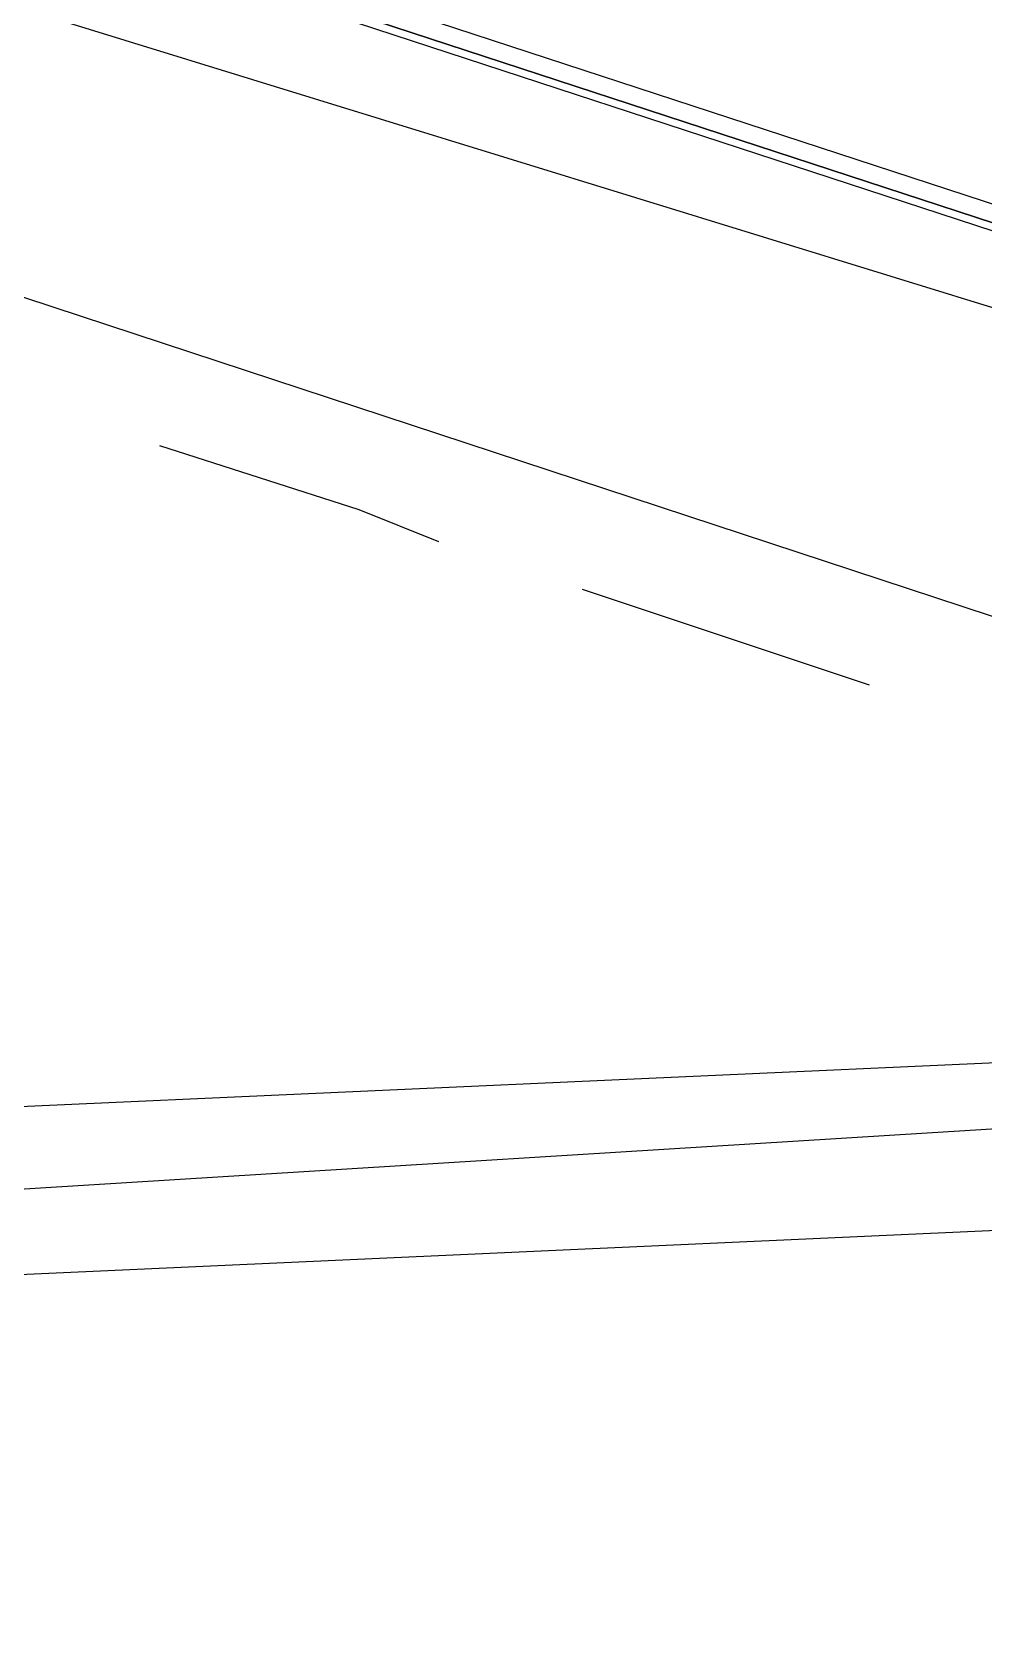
# Model space of a CAD drawing. Header units: feet. Extents: x -84 to 198, y -22 to 181.
# Drawn here: x 120.333 to 121.924, y 146.136 to 148.829 of the extents above; entities that cross this region are included whole.
import ezdxf

# ---------------------------------------------------------------- set-up
doc = ezdxf.new("R2010")
doc.units = ezdxf.units.FT
doc.layers.add('A-AREA-UNIDAD', color=30, linetype='CONTINUOUS')
doc.layers.add('A-LINEA', color=7, linetype='CONTINUOUS')

msp = doc.modelspace()

# ---------------------------------------------------------------- linework, layer by layer
at = {"layer": 'A-AREA-UNIDAD'}
msp.add_lwpolyline([(134, 143.5378), (130.912, 144.9422), (130.4, 144.9422), (130.208, 145.2622), (127.168, 146.4889), (126.672, 146.4889), (126.64, 146.7022), (123.52, 147.8578), (122.88, 147.8933), (122.848, 148.0889), (115.808, 150.2578), (115.2, 150.2578), (115.168, 150.4178), (111.328, 151.2178), (111.28, 151.3778), (104, 152.7289), (99.072, 153.3689), (92.192, 153.9022), (87.92, 153.9733)], dxfattribs=at)
at = {"layer": 'A-LINEA'}
for p, q in [((122.8533, 147.5511), (119.3333, 148.7111)), ((122.8533, 147.5511), (119.3333, 148.7111)), ((137.3218, 147.95), (37.3544, 141.7506)), ((137.3218, 147.95), (37.3544, 141.7506)), ((121.7333, 147.7378), (121.2533, 147.8978)), ((121.7333, 147.7378), (121.2533, 147.8978)), ((137.2414, 147.8002), (39.8639, 143.3866)), ((137.2414, 147.8002), (39.8639, 143.3866)), ((137.0738, 147.512), (40.0569, 143.1148)), ((137.0738, 147.512), (40.0569, 143.1148))]:
    msp.add_line(p, q, dxfattribs=at)
for points in [[(123.1733, 148.1378), (119.4267, 149.3644), (119.4133, 149.3644), (119.4133, 149.3511), (119.4133, 149.3378), (123.16, 148.1111), (123.16, 148.1244), (123.1733, 148.1378)], [(123.1733, 148.1378), (119.4267, 149.3644), (119.4133, 149.3644), (119.4133, 149.3511), (119.4133, 149.3378), (123.16, 148.1111), (123.16, 148.1244), (123.1733, 148.1378)], [(123.16, 148.1111), (119.4133, 149.3378), (119.4133, 149.3244), (123.16, 148.0978), (123.16, 148.1111)], [(123.16, 148.1111), (119.4133, 149.3378), (119.4133, 149.3244), (123.16, 148.0978), (123.16, 148.1111)], [(121.0133, 147.9778), (120.88, 148.0311), (120.5467, 148.1378)], [(121.0133, 147.9778), (120.88, 148.0311), (120.5467, 148.1378)]]:
    msp.add_lwpolyline(points, dxfattribs=at)

doc.saveas('drawing.dxf')
